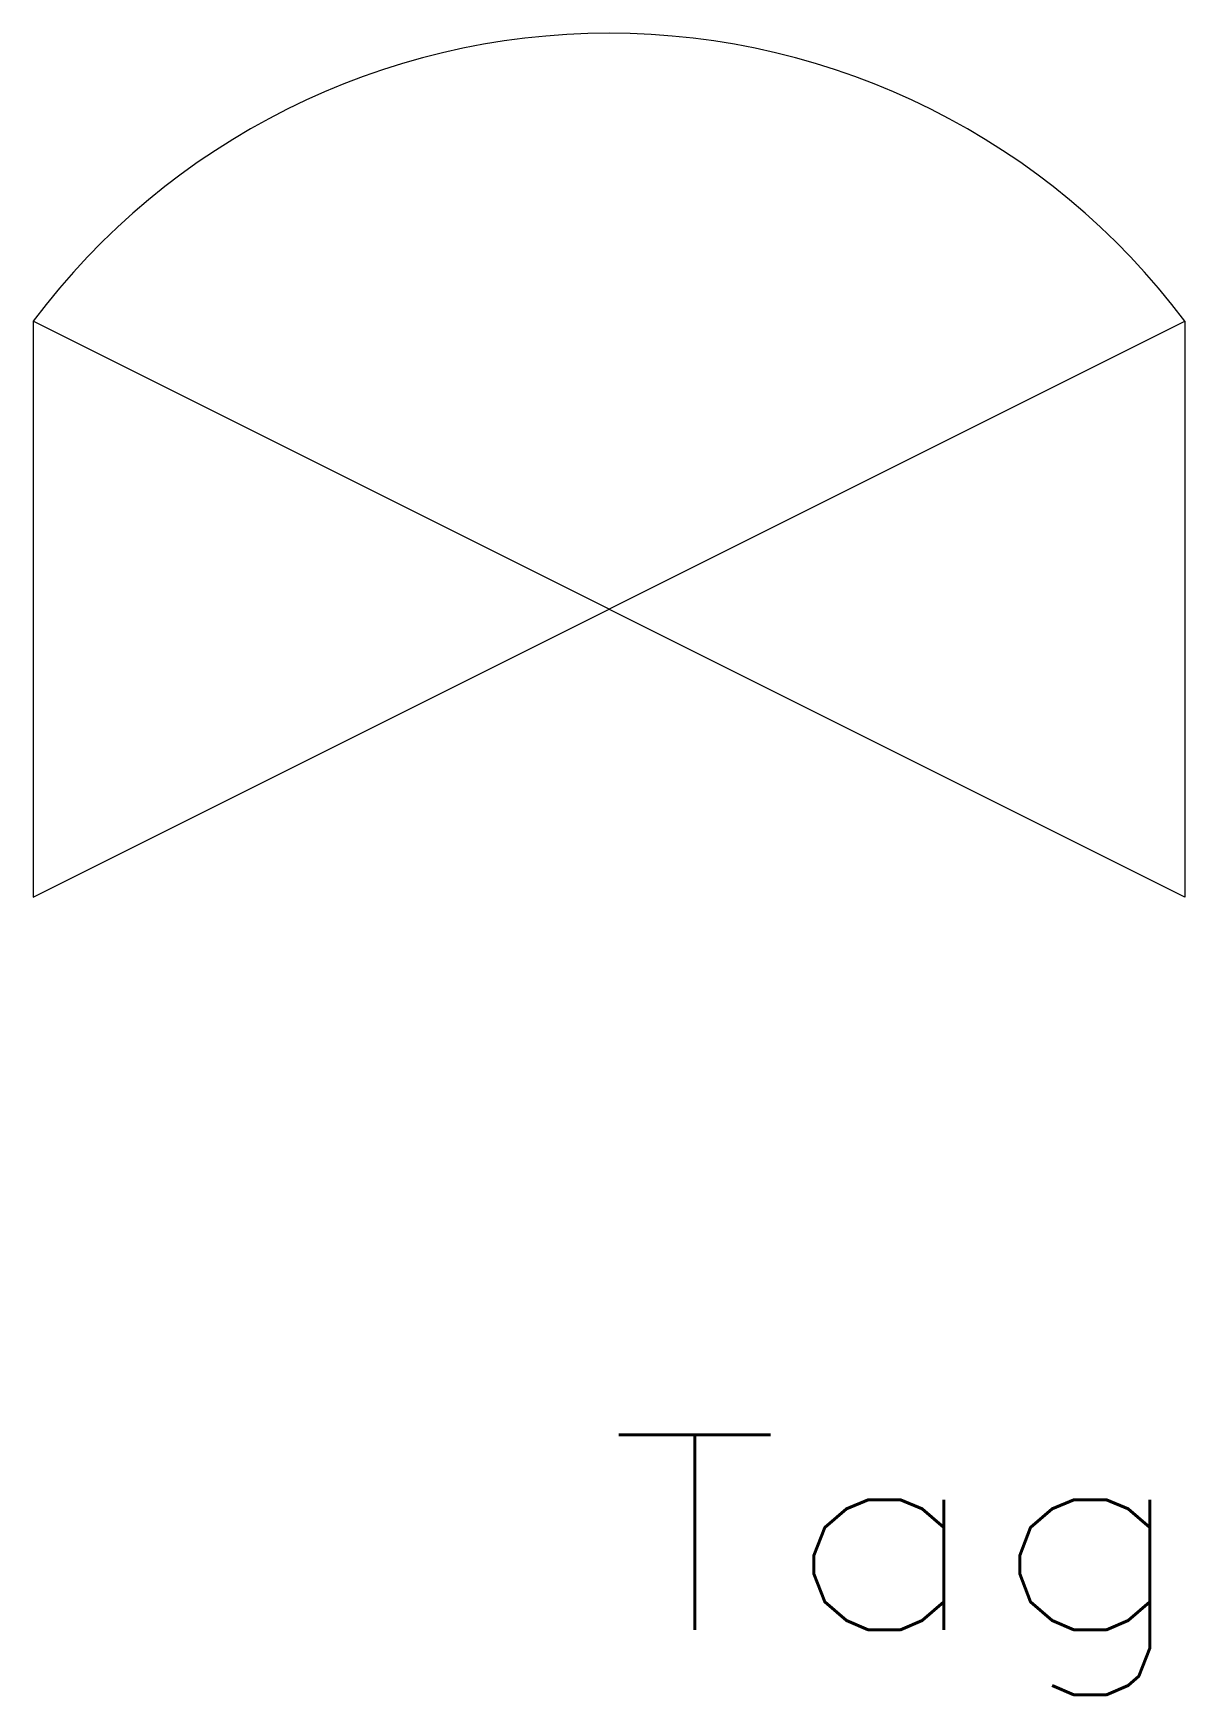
# Model space of a CAD drawing. Header units: inches. Extents: x -3.8 to 3.8, y -7.1 to 3.8.
import ezdxf
from ezdxf.enums import TextEntityAlignment as Align

# ---------------------------------------------------------------- set-up
doc = ezdxf.new("R2010")
doc.units = ezdxf.units.IN
doc.header["$MEASUREMENT"] = 0
doc.layers.get('0').update_dxf_attribs({"lineweight": 0})
doc.styles.add('STANDARD1', font='TXT.SHX')

msp = doc.modelspace()

# ---------------------------------------------------------------- linework, layer by layer
for p, q in [((-3.75, 1.875), (-3.75, -1.875)), ((-3.75, -1.875), (3.75, 1.875)), ((3.75, -1.875), (-3.75, 1.875)), ((3.75, 1.875), (3.75, -1.875))]:
    msp.add_line(p, q)
msp.add_arc((0, -0.938), 4.688, 36.8699, 143.1301)

# ---------------------------------------------------------------- texts
at = {"color": 7, "linetype": 'Continuous', "style": 'STANDARD1', "width": 1.166667}
msp.add_text('Tag', height=1.27, dxfattribs=at).set_placement((-0.006, -6.646), (3.804, -6.646), align=Align.FIT)

doc.saveas('drawing.dxf')
